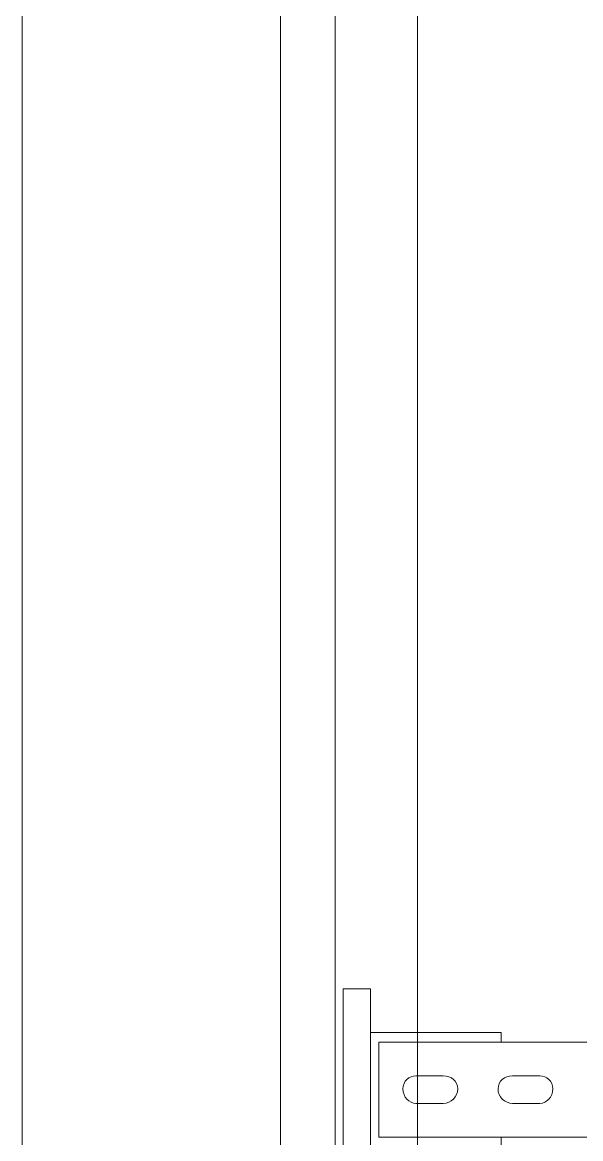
# Model space of a CAD drawing. Header units: millimetres. Extents: x 1004 to 59588, y 686 to 38112.
# Drawn here: x 43901.8 to 44105.5, y 36184.6 to 36591.5 of the extents above; entities that cross this region are included whole.
import ezdxf

# ---------------------------------------------------------------- set-up
doc = ezdxf.new("R2010")
doc.units = ezdxf.units.MM
doc.layers.add('PDF4_Geometry', color=7, linetype='Continuous')

msp = doc.modelspace()

# ---------------------------------------------------------------- linework, layer by layer
at = {"layer": 'PDF4_Geometry', "lineweight": 0}
for points in [[(43995.92, 35980.39), (44840.04, 35980.39), (44840.04, 36080.39), (44840.04, 37975.69), (43995.92, 37975.69), (43995.92, 36080.39), (43995.92, 37975.69), (44840.04, 37975.69), (44840.04, 36080.39), (43995.92, 36080.39), (44840.04, 36080.39), (43995.92, 36080.39), (43995.92, 35980.39), (43995.92, 36080.39)], [(44045.33, 36207.45), (44055.33, 36207.45)], [(44055.33, 36207.45), (44055.33, 36207.45)], [(44080.63, 36207.45), (44090.63, 36207.45)], [(44090.63, 36207.45), (44090.63, 36207.45)]]:
    msp.add_lwpolyline(points, dxfattribs=at)
for points in [[(44015.92, 36100.39), (44820.04, 36100.39), (44820.04, 37956.27), (44015.92, 37956.27)], [(44018.86, 36166.27), (44028.86, 36166.27), (44028.86, 36239.21), (44018.86, 36239.21)], [(44076.51, 36182.16), (44076.51, 36185.1), (44031.8, 36185.1), (44031.8, 36219.8), (44076.51, 36219.8), (44076.51, 36223.33), (44031.8, 36223.33), (44028.86, 36223.33), (44028.86, 36182.16), (44031.8, 36182.16)], [(44031.8, 36185.1), (44803.57, 36185.1), (44803.57, 36219.8), (44031.8, 36219.8)]]:
    msp.add_lwpolyline(points, close=True, dxfattribs=at)
at = {"layer": 'PDF4_Geometry', "color": 7, "lineweight": 0}
msp.add_lwpolyline([(44784.16, 37923.92), (44784.16, 36128.04), (44045.92, 36128.04), (44045.92, 37923.92)], close=True, dxfattribs=at)
at = {"layer": 'PDF4_Geometry', "lineweight": 18}
msp.add_lwpolyline([(43901.8, 37903.92), (43901.8, 36148.04)], dxfattribs=at)
at = {"layer": 'PDF4_Geometry', "lineweight": 0}
for points in [[(44045.33, 36197.45), (44055.33, 36197.45, 0.416667), (44060.63, 36202.74)], [(44075.33, 36202.74, 0.416667), (44080.63, 36197.45), (44090.63, 36197.45)]]:
    msp.add_lwpolyline(points, format="xyb", dxfattribs=at)
for points in [[(44045.33, 36207.45), (44042.98, 36207.45), (44040.63, 36205.69), (44040.63, 36202.74)], [(44060.63, 36202.74), (44060.63, 36205.69), (44058.27, 36207.45), (44055.33, 36207.45)], [(44080.63, 36207.45), (44077.69, 36207.45), (44075.33, 36205.69), (44075.33, 36202.74)], [(44095.33, 36202.74), (44095.33, 36205.69), (44092.98, 36207.45), (44090.63, 36207.45)], [(44040.63, 36202.74), (44040.63, 36199.8), (44042.98, 36197.45), (44045.33, 36197.45)], [(44090.63, 36197.45), (44092.98, 36197.45), (44095.33, 36199.8), (44095.33, 36202.74)]]:
    msp.add_open_spline(points, degree=3, dxfattribs=at)

doc.saveas('drawing.dxf')
